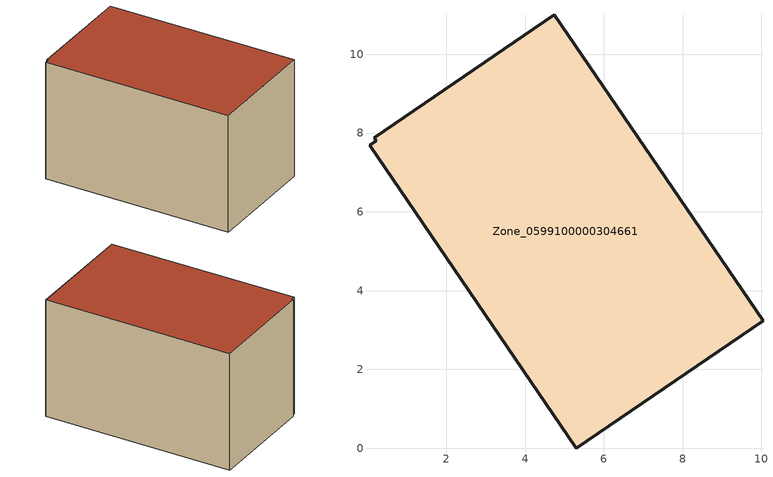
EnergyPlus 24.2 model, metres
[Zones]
Zone_0599100000304661
 floor ground (C_G): 0.05,7.69 0.22,7.8 0.17,7.88 4.74,11 10.04,3.24 5.3,0 z0
 wall outside (C_F): 10.04,3.24 4.74,11 0.17,7.88 0.22,7.8 0.05,7.69 5.3,0 10.04,3.24 z0:5.92
 roof outside (C_R): 0.22,7.8 0.05,7.69 5.3,0 10.04,3.24 4.74,11 0.17,7.88 z5.92
[BUILDING]
Pand.0599100000304661: North Axis=0; Terrain=City; Loads Convergence Tolerance Value=0.04; Temperature Convergence Tolerance Value=0.4; Solar Distribution=FullExterior; Maximum Number of Warmup Days=25; Minimum Number of Warmup Days=1
[Site:Location]
Rotterdam.The.Hague.AP_ZH_NLD Design_Conditions: Latitude=51.96; Longitude=4.45; Time Zone=1; Elevation=-4.5
[SITE:GROUNDTEMPERATURE:BUILDINGSURFACE]
18, 18, 18, 18, 18, 18, 18, 18, 18, 18, 18, 18
[MATERIAL] Thermal Absorptance=0.9; Solar Absorptance=0.7; Visible Absorptance=0.7
Name | Roughness | Thickness | Conductivity | Density | Specific Heat
G.TI.1946-1964 | MediumSmooth | 0.15 | 1 | 540 | 1210
F.TI.1946-1964 | Rough | 0.3 | 0.857143 | 1920 | 840
R.TI.1946-1964 | MediumRough | 0.2 | 0.277778 | 1500 | 1000
[CONSTRUCTION]
C_G: G.TI.1946-1964
C_F: F.TI.1946-1964
C_R: R.TI.1946-1964
[ZONE]
Zone_0599100000304661: Type=1; Multiplier=1; Ceiling Height=Autocalculate; Volume=Autocalculate; Floor Area=autocalculate; Part of Total Floor Area=Yes
[ZONEINFILTRATION:DESIGNFLOWRATE]
Infil_Zone_0599100000304661: Zone or ZoneList or Space or SpaceList=Zone_0599100000304661; Schedule=AlwaysOn; Design Flow Rate Calculation Method=Flow/Area; Flow Rate per Floor Area=0.003; Constant Term Coefficient=1; Temperature Term Coefficient=0; Velocity Term Coefficient=0; Velocity Squared Term Coefficient=0
[HVACTEMPLATE:ZONE:IDEALLOADSAIRSYSTEM]
Zone_0599100000304661: Maximum Heating Supply Air Temperature=50; Minimum Cooling Supply Air Temperature=13; Maximum Heating Supply Air Humidity Ratio=0.0156; Minimum Cooling Supply Air Humidity Ratio=0.0077; Heating Limit=NoLimit; Cooling Limit=NoLimit; Dehumidification Control Type=ConstantSensibleHeatRatio; Cooling Sensible Heat Ratio=0.7; Dehumidification Setpoint=60; Humidification Control Type=None; Humidification Setpoint=30; Outdoor Air Method=None; Outdoor Air Flow Rate per Person=0.00944; Outdoor Air Flow Rate per Zone Floor Area=0; Outdoor Air Flow Rate per Zone=0; Demand Controlled Ventilation Type=None; Outdoor Air Economizer Type=NoEconomizer; Heat Recovery Type=None; Sensible Heat Recovery Effectiveness=0.7; Latent Heat Recovery Effectiveness=0.65
[ZONECONTROL:THERMOSTAT]
ThermostatControl_Zone_0599100000304661: Zone or ZoneList=Zone_0599100000304661; Control Type Schedule=DualSetpointControlType; Control 1=Thermostat_Zone_0599100000304661; Temperature Difference Between Cutout And Setpoint=0
[THERMOSTATSETPOINT:DUALSETPOINT]
Thermostat_Zone_0599100000304661: Heating Setpoint Temperature Schedule=HeatingSetpoint_Zone_0599100000304661; Cooling Setpoint Temperature Schedule=CoolingSetpoint_Zone_0599100000304661
[SCHEDULE:COMPACT]
HeatingSetpoint_Zone_0599100000304661: Through: 12/31, For: AllDays, Until: 24:00, 21
CoolingSetpoint_Zone_0599100000304661: Through: 12/31, For: AllDays, Until: 24:00, 24
DualSetpointControlType: Through: 12/31, For: AllDays, Until: 24:00, 4
AlwaysOn: Through: 12/31, For: AllDays, Until: 24:00, 1
